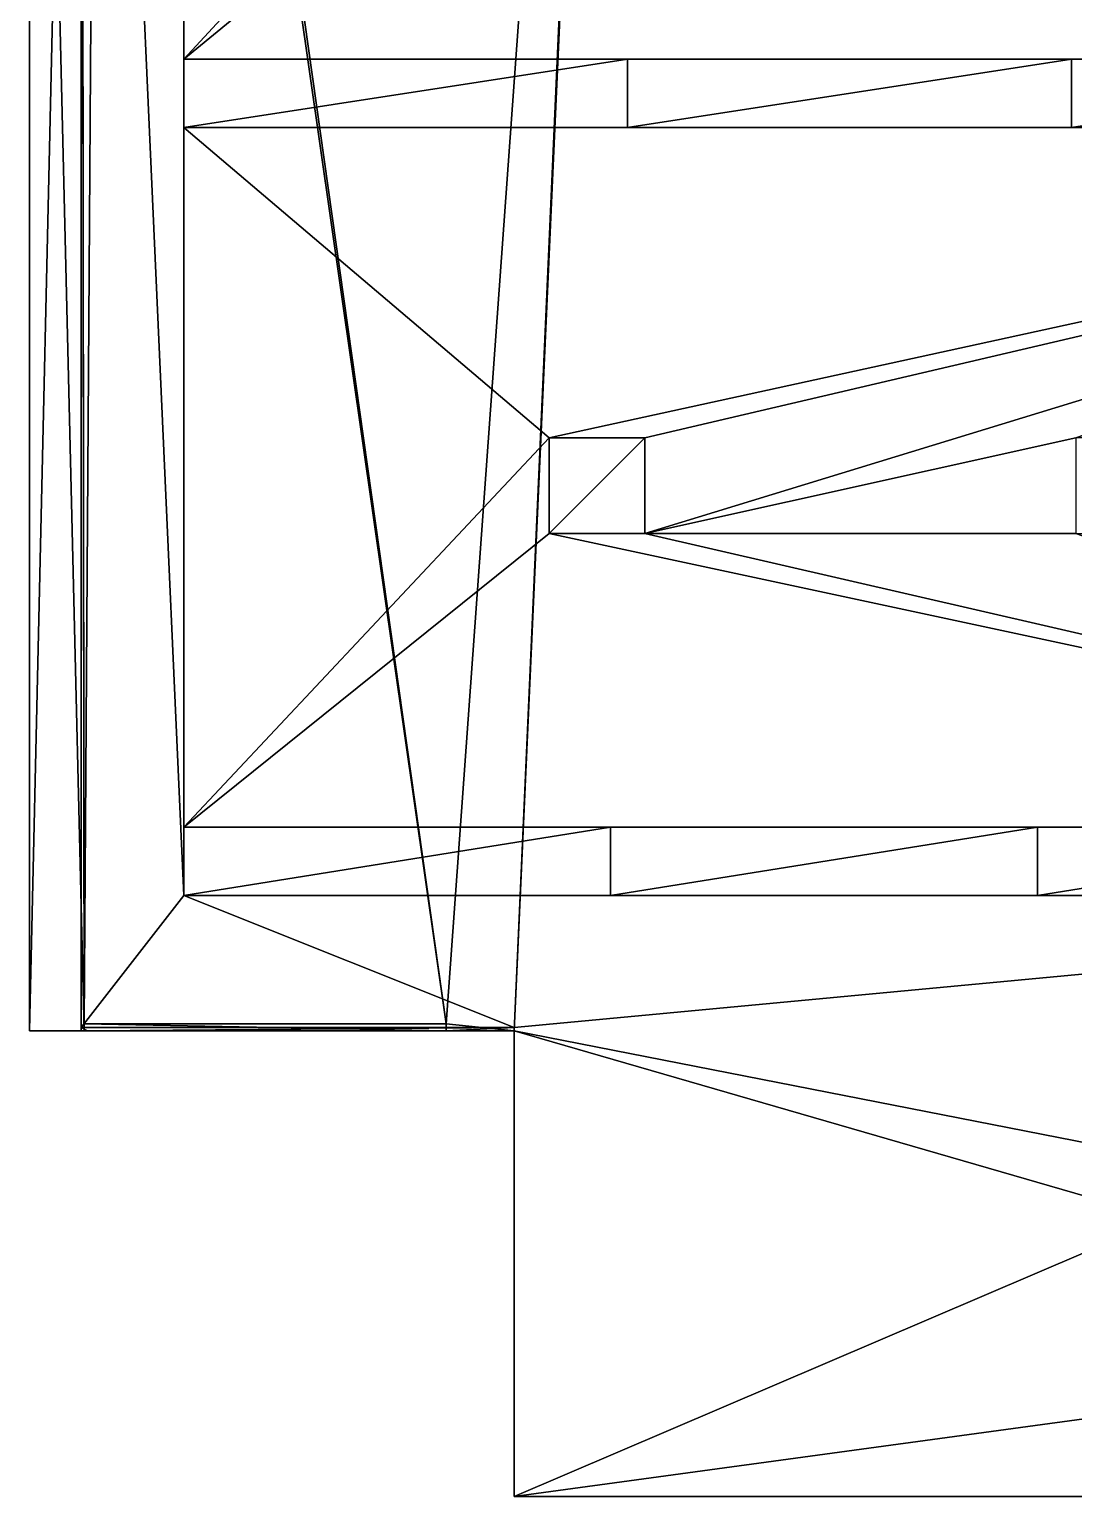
# Model space of a CAD drawing. Header units: millimetres. Extents: x -3036 to 3154, y -4255 to 4337.
# Drawn here: x -3036 to 22, y -4255 to 41 of the extents above; entities that cross this region are included whole.
import ezdxf

# ---------------------------------------------------------------- set-up
doc = ezdxf.new("R2010")
doc.units = ezdxf.units.MM
doc.header["$LTSCALE"] = 25.4
doc.layers.get('0').update_dxf_attribs({"color": 13, "true_color": 0xff5454})

msp = doc.modelspace()

# ---------------------------------------------------------------- linework, layer by layer
at = {"color": 0}
for p, q in [((-2884.5, 4189.4, 2988), (-2884.5, -2880.6, 2988)), ((-2884.5, 4189.4, 2988), (-2884.5, -2880.6, 2988)), ((-3036.5, 3785.4, 2500), (-3036.5, -2890.6, 2500)), ((-3036.5, 3785.4), (-3036.5, -2890.6)), ((-3036.5, 3785.4, 2500), (-3036.5, -2890.6, 2500)), ((-3036.5, 3785.4), (-3036.5, -2890.6)), ((-2884.5, 3785.4, 2500), (-2884.5, -2890.6, 2500)), ((-2884.5, 3785.4, 2500), (-2884.5, -2890.6, 2500)), ((-2584.3, -45.6, 2988), (2648.7, -45.6, 2988)), ((-2584.3, -45.6, 2888), (-1284.3, -45.6, 2888)), ((-2584.3, -45.6, 2988), (-2584.3, -45.6, 2888)), ((-2584.3, -45.6, 2888), (-1284.3, -45.6, 2888)), ((-2584.3, -245.6, 2888), (-2584.3, -45.6, 2888)), ((-2584.3, -245.6, 2988), (-2584.3, -45.6, 2988)), ((-2584.3, -45.6, 2988), (-2584.3, -45.6, 2888)), ((-2584.3, -245.6, 2888), (-2584.3, -45.6, 2888)), ((-2584.3, -45.6, 2988), (2648.7, -45.6, 2988)), ((-2584.3, -245.6, 2988), (-2584.3, -45.6, 2988)), ((-1284.3, -45.6, 2888), (15.7, -45.6, 2888)), ((-1284.3, -245.6, 2888), (-1284.3, -45.6, 2888)), ((-1284.3, -45.6, 2888), (15.7, -45.6, 2888)), ((-1284.3, -245.6, 2888), (-1284.3, -45.6, 2888)), ((15.7, -45.6, 2888), (1315.7, -45.6, 2888)), ((15.7, -45.6, 2888), (1315.7, -45.6, 2888)), ((15.7, -245.6, 2888), (15.7, -45.6, 2888)), ((15.7, -245.6, 2888), (15.7, -45.6, 2888)), ((-1284.3, -245.6, 2888), (-2584.3, -245.6, 2888)), ((-2584.3, -245.6, 2988), (-2584.3, -245.6, 2888)), ((2648.7, -245.6, 2988), (-2584.3, -245.6, 2988)), ((-2584.3, -245.6, 2988), (-2584.3, -245.6, 2888)), ((-1284.3, -245.6, 2888), (-2584.3, -245.6, 2888)), ((2648.7, -245.6, 2988), (-2584.3, -245.6, 2988)), ((15.7, -245.6, 2888), (-1284.3, -245.6, 2888)), ((15.7, -245.6, 2888), (-1284.3, -245.6, 2888)), ((1315.7, -245.6, 2888), (15.7, -245.6, 2888)), ((1315.7, -245.6, 2888), (15.7, -245.6, 2888)), ((-1234, -1155, 2988), (-1514, -1155, 2988)), ((-1514, -1155, 2988), (-1514, -1435, 2988)), ((-1514, -1155, 2863), (-1514, -1435, 2863)), ((-1234, -1155, 2863), (-1514, -1155, 2863)), ((-1514, -1155, 2988), (-1514, -1435, 2988)), ((-1514, -1155, 2988), (-1514, -1155, 2863)), ((-1514, -1155, 2863), (-1514, -1435, 2863)), ((-1234, -1155, 2988), (-1514, -1155, 2988)), ((-1234, -1155, 2863), (-1514, -1155, 2863)), ((-1514, -1155, 2988), (-1514, -1155, 2863)), ((-1234, -1435, 2988), (-1234, -1155, 2988)), ((-1234, -1435, 2863), (-1234, -1155, 2863)), ((-1234, -1155, 2988), (-1234, -1155, 2863)), ((-1234, -1435, 2988), (-1234, -1155, 2988)), ((-1234, -1435, 2863), (-1234, -1155, 2863)), ((-1234, -1155, 2988), (-1234, -1155, 2863)), ((-1514, -1435, 2988), (-1234, -1435, 2988)), ((-1514, -1435, 2863), (-1234, -1435, 2863)), ((-1514, -1435, 2988), (-1234, -1435, 2988)), ((-1514, -1435, 2988), (-1514, -1435, 2863)), ((-1514, -1435, 2863), (-1234, -1435, 2863)), ((-1514, -1435, 2988), (-1514, -1435, 2863)), ((-1234, -1435, 2988), (-1234, -1435, 2863)), ((-1234, -1435, 2988), (-1234, -1435, 2863)), ((-2584.3, -2494.6, 2988), (-2584.3, -2294.6, 2988)), ((-2584.3, -2294.6, 2988), (-2584.3, -2294.6, 2888)), ((-2584.3, -2494.6, 2888), (-2584.3, -2294.6, 2888)), ((-2584.3, -2294.6, 2988), (2498.7, -2294.6, 2988)), ((-2584.3, -2294.6, 2888), (-1334.3, -2294.6, 2888)), ((-2584.3, -2294.6, 2988), (-2584.3, -2294.6, 2888)), ((-2584.3, -2294.6, 2888), (-1334.3, -2294.6, 2888)), ((-2584.3, -2494.6, 2888), (-2584.3, -2294.6, 2888)), ((-2584.3, -2294.6, 2988), (2498.7, -2294.6, 2988)), ((-2584.3, -2494.6, 2988), (-2584.3, -2294.6, 2988)), ((-1334.3, -2294.6, 2888), (-84.3, -2294.6, 2888)), ((-1334.3, -2294.6, 2888), (-1334.3, -2494.6, 2888)), ((-1334.3, -2294.6, 2888), (-84.3, -2294.6, 2888)), ((-1334.3, -2294.6, 2888), (-1334.3, -2494.6, 2888)), ((-84.3, -2294.6, 2888), (1165.7, -2294.6, 2888)), ((-84.3, -2294.6, 2888), (1165.7, -2294.6, 2888)), ((-84.3, -2294.6, 2888), (-84.3, -2494.6, 2888)), ((-84.3, -2294.6, 2888), (-84.3, -2494.6, 2888)), ((2498.7, -2494.6, 2988), (-2584.3, -2494.6, 2988)), ((-2584.3, -2494.6, 2988), (-2584.3, -2494.6, 2888)), ((-1334.3, -2494.6, 2888), (-2584.3, -2494.6, 2888)), ((-2584.3, -2494.6, 2988), (-2584.3, -2494.6, 2888)), ((-1334.3, -2494.6, 2888), (-2584.3, -2494.6, 2888)), ((2498.7, -2494.6, 2988), (-2584.3, -2494.6, 2988)), ((-84.3, -2494.6, 2888), (-1334.3, -2494.6, 2888)), ((-84.3, -2494.6, 2888), (-1334.3, -2494.6, 2888)), ((1165.7, -2494.6, 2888), (-84.3, -2494.6, 2888)), ((1165.7, -2494.6, 2888), (-84.3, -2494.6, 2888)), ((-2875.5, -2890.6), (-2875.5, -2870.6)), ((-2875.5, -2870.6), (-1815.5, -2870.6)), ((-2875.5, -2870.6, 2020), (-1815.5, -2870.6, 2020)), ((-2875.5, -2890.6, 2020), (-2875.5, -2870.6, 2020)), ((-2875.5, -2870.6), (-1815.5, -2870.6)), ((-2875.5, -2870.6, 2020), (-1815.5, -2870.6, 2020)), ((-2875.5, -2890.6), (-2875.5, -2870.6)), ((-2875.5, -2890.6, 2020), (-2875.5, -2870.6, 2020)), ((-1815.5, -2870.6), (-1815.5, -2890.6)), ((-1815.5, -2870.6, 2020), (-1815.5, -2890.6, 2020)), ((-1815.5, -2870.6), (-1815.5, -2890.6)), ((-1815.5, -2870.6), (-1815.5, -2870.6, 2020)), ((-1815.5, -2870.6, 2020), (-1815.5, -2890.6, 2020)), ((-1815.5, -2870.6), (-1815.5, -2870.6, 2020)), ((-3036.5, -2890.6, 2500), (-2884.5, -2890.6, 2500)), ((-3036.5, -2890.6), (-3036.5, -2890.6, 2500)), ((-3036.5, -2890.6), (-2875.5, -2890.6)), ((-3036.5, -2890.6), (-2875.5, -2890.6)), ((-3036.5, -2890.6), (-3036.5, -2890.6, 2500)), ((-3036.5, -2890.6, 2500), (-2884.5, -2890.6, 2500)), ((-2884.5, -2890.6, 2500), (-2884.5, -2880.6, 2988)), ((-2884.5, -2880.6, 2988), (-1616.5, -2880.6, 2988)), ((-2884.5, -2880.6, 2988), (-1616.5, -2880.6, 2988)), ((-2884.5, -2890.6, 2500), (-2884.5, -2880.6, 2988)), ((-2866.5, -2890.6, 2500), (-2884.5, -2890.6, 2500)), ((-2875.5, -2890.6, 2020), (-2884.5, -2890.6, 2500)), ((-2875.5, -2890.6, 2020), (-2884.5, -2890.6, 2500)), ((-2866.5, -2890.6, 2500), (-2884.5, -2890.6, 2500)), ((-2875.5, -2890.6), (-2875.5, -2890.6, 2020)), ((-2875.5, -2890.6), (-2875.5, -2890.6, 2020)), ((-2866.5, -2890.6, 2500), (-1616.5, -2880.6, 2988)), ((-2866.5, -2890.6, 2500), (-1616.5, -2880.6, 2988)), ((-1815.5, -2890.6, 2020), (-2866.5, -2890.6, 2500)), ((-1815.5, -2890.6, 2020), (-2866.5, -2890.6, 2500)), ((-1815.5, -2890.6), (-1616.5, -2890.6)), ((-1815.5, -2890.6), (-1815.5, -2890.6, 2020)), ((-1815.5, -2890.6, 2020), (-1616.5, -2890.6)), ((-1815.5, -2890.6, 2020), (-1616.5, -2890.6)), ((-1815.5, -2890.6), (-1616.5, -2890.6)), ((-1815.5, -2890.6), (-1815.5, -2890.6, 2020)), ((-1616.5, -2890.6), (-1616.5, -2880.6, 2988)), ((-1616.5, -2880.6, 2988), (-1616.5, -4254.6, 2988)), ((-1616.5, -2880.6, 2988), (-1616.5, -4254.6, 2988)), ((-1616.5, -2890.6), (-1616.5, -2880.6, 2988)), ((-1616.5, -2890.6), (-1616.5, -4254.6)), ((-1616.5, -2890.6), (-1616.5, -4254.6)), ((-1616.5, -4254.6), (3093.5, -4254.6)), ((-1616.5, -4254.6), (3093.5, -4254.6)), ((-1616.5, -4254.6), (-1616.5, -4254.6, 2988)), ((-1616.5, -4254.6, 2988), (3093.5, -4254.6, 2988)), ((-1616.5, -4254.6), (-1616.5, -4254.6, 2988)), ((-1616.5, -4254.6, 2988), (3093.5, -4254.6, 2988))]:
    msp.add_line(p, q, dxfattribs=at)
at = {"color": 254, "true_color": 0xd8d6c6}
for p, q in [((-2875.5, -2870.6), (-2875.5, -2870.6, 2020)), ((-2875.5, -2870.6), (-2875.5, -2870.6, 2020)), ((-2875.5, -2890.6, 2020), (-1815.5, -2890.6, 2020)), ((-2875.5, -2890.6, 2020), (-1815.5, -2890.6, 2020)), ((-1815.5, -2890.6, 2020), (-1616.5, -2880.6, 2988)), ((-1815.5, -2890.6, 2020), (-1616.5, -2880.6, 2988))]:
    msp.add_line(p, q, dxfattribs=at)

# ---------------------------------------------------------------- meshes
at = {"color": 253, "true_color": 0xb2ab89}
mesh = msp.add_polyface(dxfattribs=at)
corners = [(-1616.5, -2890.6), (-1815.5, -2870.6), (-1815.5, -2890.6), (3093.5, -4254.6), (-1616.5, -4254.6), (2488.5, -3694.6), (-1297.5, 4189.4), (-769.5, 4189.4), (-769.5, 4307.4), (757.5, 4189.4), (1260.5, 4189.4), (1260.5, 4307.4), (2563.5, -3694.6), (3093.5, -3694.6), (3131.5, -1694.6), (2803.5, 4189.4), (2518.5, -1694.6), (2868.5, 3815.4), (3153.5, 3811.4), (2868.5, 4189.4), (2803.5, 4307.4), (757.5, 4307.4), (-2875.5, -2890.6), (-3036.5, 3785.4), (-3036.5, -2890.6), (-2884.5, 3785.4), (-2884.5, 4189.4), (-2875.5, -2870.6), (-2829.5, 4189.4), (-2829.5, 4307.4), (-1297.5, 4307.4)]
mesh.append_faces([[corners[k] for k in face] for face in [(0, 1, 2), (3, 0, 4), (12, 3, 13), (17, 14, 18), (22, 23, 24)]], dxfattribs={"vtx0": -1, "color": 253})
mesh.append_faces([[corners[k] for k in face] for face in [(6, 5, 7), (7, 5, 8), (9, 5, 10), (10, 5, 11), (5, 3, 12), (14, 15, 16), (11, 16, 20), (16, 11, 5), (20, 16, 15), (23, 22, 25), (25, 22, 26), (26, 27, 28), (28, 1, 29), (29, 1, 30), (30, 0, 6)]], dxfattribs={"vtx0": -1, "vtx1": -1, "color": 253})
mesh.append_faces([[corners[k] for k in face] for face in [(0, 3, 5), (0, 5, 6), (8, 5, 9), (15, 14, 17), (30, 1, 0)]], dxfattribs={"vtx0": -1, "vtx1": -1, "vtx2": -1, "color": 253})
mesh.append_faces([[corners[k] for k in face] for face in [(26, 22, 27), (28, 27, 1)]], dxfattribs={"vtx0": -1, "vtx2": -1, "color": 253})
mesh.append_faces([[corners[k] for k in face] for face in [(19, 15, 17), (21, 8, 9)]], dxfattribs={"vtx1": -1, "color": 253})
at = {"color": 252, "true_color": 0x8e8d82}
mesh = msp.add_polyface(dxfattribs=at)
corners = [(-2884.5, 4189.4), (-2884.5, 3785.4, 2500), (-2884.5, 3785.4), (-2884.5, -2880.6, 2988), (-2884.5, -2890.6, 2500), (-2884.5, 4189.4, 2988)]
mesh.append_faces([[corners[k] for k in face] for face in [(0, 1, 2), (1, 3, 4)]], dxfattribs={"vtx0": -1, "color": 252})
mesh.append_faces([[corners[k] for k in face] for face in [(3, 1, 5), (5, 1, 0)]], dxfattribs={"vtx0": -1, "vtx1": -1, "color": 252})
at = {"color": 254, "true_color": 0xe2e2e2}
mesh = msp.add_polyface(dxfattribs=at)
corners = [(-2584.3, 2003.4, 2988), (-1514, 1112, 2988), (-2584.3, -45.6, 2988), (2648.7, 2003.4, 2988), (-1234, 1112, 2988), (-1234, 832, 2988), (28, 1112, 2988), (308, 1112, 2988), (308, 832, 2988), (1576, 1112, 2988), (1856, 1112, 2988), (1856, 832, 2988), (-2584.3, -2294.6, 2988), (-1514, -1435, 2988), (2498.7, -2294.6, 2988), (-1514, -1155, 2988), (-1234, -1435, 2988), (28, -1435, 2988), (28, -1155, 2988), (308, -1435, 2988), (1576, -1435, 2988), (1576, -1155, 2988), (1856, -1435, 2988), (2868.5, 4189.4, 2988), (-2584.3, 2203.4, 2988), (-2884.5, 4189.4, 2988), (2648.7, 2203.4, 2988), (2648.7, -45.6, 2988), (2648.7, -245.6, 2988), (-2584.3, -245.6, 2988), (-1234, -1155, 2988), (308, -1155, 2988), (1856, -1155, 2988), (2518.5, -1694.6, 2988), (2498.7, -2494.6, 2988), (3131.5, -1694.6, 2988), (2868.5, 3815.4, 2988), (3153.5, 3811.4, 2988), (-1514, 832, 2988), (28, 832, 2988), (1576, 832, 2988), (-2884.5, -2880.6, 2988), (-2584.3, -2494.6, 2988), (-1616.5, -2880.6, 2988), (-1616.5, -4254.6, 2988), (2488.5, -3694.6, 2988), (3093.5, -4254.6, 2988), (3093.5, -3694.6, 2988)]
mesh.append_faces([[corners[k] for k in face] for face in [(35, 36, 37), (46, 45, 47)]], dxfattribs={"vtx0": -1, "color": 254})
mesh.append_faces([[corners[k] for k in face] for face in [(1, 3, 4), (4, 3, 5), (6, 3, 7), (7, 3, 8), (9, 3, 10), (10, 3, 11), (12, 13, 14), (13, 12, 15), (17, 16, 18), (20, 19, 21), (23, 24, 25), (24, 23, 26), (26, 23, 3), (27, 23, 28), (15, 28, 30), (30, 28, 16), (18, 28, 31), (31, 28, 19), (21, 28, 32), (32, 28, 22), (14, 33, 34), (33, 28, 35), (36, 28, 23), (2, 38, 27), (38, 2, 1), (39, 5, 6), (40, 8, 9), (41, 42, 43), (42, 29, 12), (43, 34, 44), (45, 34, 33)]], dxfattribs={"vtx0": -1, "vtx1": -1, "color": 254})
mesh.append_faces([[corners[k] for k in face] for face in [(0, 1, 2), (5, 3, 6), (8, 3, 9), (14, 16, 17), (14, 19, 20), (3, 23, 27), (29, 15, 12), (16, 28, 18), (19, 28, 21), (22, 28, 33), (22, 33, 14), (35, 28, 36), (27, 5, 39), (27, 8, 40), (27, 11, 3), (42, 25, 24), (42, 0, 2), (44, 34, 45)]], dxfattribs={"vtx0": -1, "vtx1": -1, "vtx2": -1, "color": 254})
mesh.append_faces([[corners[k] for k in face] for face in [(1, 0, 3), (14, 13, 16), (14, 17, 19), (14, 20, 22), (15, 29, 28), (27, 38, 5), (27, 39, 8), (27, 40, 11), (42, 41, 25), (42, 24, 0), (42, 2, 29), (43, 42, 34), (45, 46, 44)]], dxfattribs={"vtx0": -1, "vtx2": -1, "color": 254})
at = {"color": 252, "true_color": 0x8e8d82}
mesh = msp.add_polyface(dxfattribs=at)
corners = [(-2884.5, 3785.4, 2500), (-3036.5, -2890.6, 2500), (-3036.5, 3785.4, 2500), (-2884.5, -2890.6, 2500)]
mesh.append_faces([[corners[k] for k in face] for face in [(0, 1, 2), (1, 0, 3)]], dxfattribs={"vtx0": -1, "color": 252})
at = {"color": 254, "true_color": 0xd8d6c6}
mesh = msp.add_polyface(dxfattribs=at)
corners = [(-3036.5, 3785.4), (-3036.5, -2890.6, 2500), (-3036.5, -2890.6), (-3036.5, 3785.4, 2500)]
mesh.append_faces([[corners[k] for k in face] for face in [(0, 1, 2), (1, 0, 3)]], dxfattribs={"vtx0": -1, "color": 254})
at = {"color": 254, "true_color": 0xe2e2e2}
mesh = msp.add_polyface(dxfattribs=at)
corners = [(-2584.3, -45.6, 2988), (-1284.3, -45.6, 2888), (-2584.3, -45.6, 2888), (15.7, -45.6, 2888), (1315.7, -45.6, 2888), (2648.7, -45.6, 2888), (2648.7, -45.6, 2988)]
mesh.append_faces([[corners[k] for k in face] for face in [(0, 1, 2), (5, 0, 6)]], dxfattribs={"vtx0": -1, "color": 254})
mesh.append_faces([[corners[k] for k in face] for face in [(1, 0, 3), (3, 0, 4), (4, 0, 5)]], dxfattribs={"vtx0": -1, "vtx1": -1, "color": 254})
mesh = msp.add_polyface(dxfattribs=at)
corners = [(-1284.3, -45.6, 2888), (-2584.3, -245.6, 2888), (-2584.3, -45.6, 2888), (-1284.3, -245.6, 2888)]
mesh.append_faces([[corners[k] for k in face] for face in [(0, 1, 2), (1, 0, 3)]], dxfattribs={"vtx0": -1, "color": 254})
at = {"color": 252, "true_color": 0x8e8d82}
mesh = msp.add_polyface(dxfattribs=at)
corners = [(-2584.3, -45.6, 2988), (-2584.3, -245.6, 2888), (-2584.3, -245.6, 2988), (-2584.3, -45.6, 2888)]
mesh.append_faces([[corners[k] for k in face] for face in [(0, 1, 2), (1, 0, 3)]], dxfattribs={"vtx0": -1, "color": 252})
at = {"color": 254, "true_color": 0xe2e2e2}
mesh = msp.add_polyface(dxfattribs=at)
corners = [(15.7, -45.6, 2888), (-1284.3, -245.6, 2888), (-1284.3, -45.6, 2888), (15.7, -245.6, 2888)]
mesh.append_faces([[corners[k] for k in face] for face in [(0, 1, 2), (1, 0, 3)]], dxfattribs={"vtx0": -1, "color": 254})
mesh = msp.add_polyface(dxfattribs=at)
corners = [(1315.7, -45.6, 2888), (15.7, -245.6, 2888), (15.7, -45.6, 2888), (1315.7, -245.6, 2888)]
mesh.append_faces([[corners[k] for k in face] for face in [(0, 1, 2), (1, 0, 3)]], dxfattribs={"vtx0": -1, "color": 254})
mesh = msp.add_polyface(dxfattribs=at)
corners = [(2648.7, -245.6, 2988), (1315.7, -245.6, 2888), (2648.7, -245.6, 2888), (15.7, -245.6, 2888), (-1284.3, -245.6, 2888), (-2584.3, -245.6, 2888), (-2584.3, -245.6, 2988)]
mesh.append_faces([[corners[k] for k in face] for face in [(0, 1, 2), (5, 0, 6)]], dxfattribs={"vtx0": -1, "color": 254})
mesh.append_faces([[corners[k] for k in face] for face in [(1, 0, 3), (3, 0, 4), (4, 0, 5)]], dxfattribs={"vtx0": -1, "vtx1": -1, "color": 254})
mesh = msp.add_polyface(dxfattribs=at)
corners = [(-1234, -1155, 2863), (-1514, -1435, 2863), (-1514, -1155, 2863), (-1234, -1435, 2863)]
mesh.append_faces([[corners[k] for k in face] for face in [(0, 1, 2), (1, 0, 3)]], dxfattribs={"vtx0": -1, "color": 254})
mesh = msp.add_polyface(dxfattribs=at)
corners = [(-1514, -1155, 2988), (-1514, -1435, 2863), (-1514, -1435, 2988), (-1514, -1155, 2863)]
mesh.append_faces([[corners[k] for k in face] for face in [(0, 1, 2), (1, 0, 3)]], dxfattribs={"vtx0": -1, "color": 254})
mesh = msp.add_polyface(dxfattribs=at)
corners = [(-1514, -1155, 2988), (-1234, -1155, 2863), (-1514, -1155, 2863), (-1234, -1155, 2988)]
mesh.append_faces([[corners[k] for k in face] for face in [(0, 1, 2), (1, 0, 3)]], dxfattribs={"vtx0": -1, "color": 254})
mesh = msp.add_polyface(dxfattribs=at)
corners = [(-1234, -1155, 2863), (-1234, -1435, 2988), (-1234, -1435, 2863), (-1234, -1155, 2988)]
mesh.append_faces([[corners[k] for k in face] for face in [(0, 1, 2), (1, 0, 3)]], dxfattribs={"vtx0": -1, "color": 254})
mesh = msp.add_polyface(dxfattribs=at)
corners = [(-1234, -1435, 2988), (-1514, -1435, 2863), (-1234, -1435, 2863), (-1514, -1435, 2988)]
mesh.append_faces([[corners[k] for k in face] for face in [(0, 1, 2), (1, 0, 3)]], dxfattribs={"vtx0": -1, "color": 254})
at = {"color": 252, "true_color": 0x8e8d82}
mesh = msp.add_polyface(dxfattribs=at)
corners = [(-2584.3, -2294.6, 2988), (-2584.3, -2494.6, 2888), (-2584.3, -2494.6, 2988), (-2584.3, -2294.6, 2888)]
mesh.append_faces([[corners[k] for k in face] for face in [(0, 1, 2), (1, 0, 3)]], dxfattribs={"vtx0": -1, "color": 252})
at = {"color": 254, "true_color": 0xe2e2e2}
mesh = msp.add_polyface(dxfattribs=at)
corners = [(-2584.3, -2294.6, 2988), (-1334.3, -2294.6, 2888), (-2584.3, -2294.6, 2888), (-84.3, -2294.6, 2888), (1165.7, -2294.6, 2888), (2498.7, -2294.6, 2888), (2498.7, -2294.6, 2988)]
mesh.append_faces([[corners[k] for k in face] for face in [(0, 1, 2), (5, 0, 6)]], dxfattribs={"vtx0": -1, "color": 254})
mesh.append_faces([[corners[k] for k in face] for face in [(1, 0, 3), (3, 0, 4), (4, 0, 5)]], dxfattribs={"vtx0": -1, "vtx1": -1, "color": 254})
mesh = msp.add_polyface(dxfattribs=at)
corners = [(-1334.3, -2294.6, 2888), (-2584.3, -2494.6, 2888), (-2584.3, -2294.6, 2888), (-1334.3, -2494.6, 2888)]
mesh.append_faces([[corners[k] for k in face] for face in [(0, 1, 2), (1, 0, 3)]], dxfattribs={"vtx0": -1, "color": 254})
mesh = msp.add_polyface(dxfattribs=at)
corners = [(-84.3, -2294.6, 2888), (-1334.3, -2494.6, 2888), (-1334.3, -2294.6, 2888), (-84.3, -2494.6, 2888)]
mesh.append_faces([[corners[k] for k in face] for face in [(0, 1, 2), (1, 0, 3)]], dxfattribs={"vtx0": -1, "color": 254})
mesh = msp.add_polyface(dxfattribs=at)
corners = [(1165.7, -2294.6, 2888), (-84.3, -2494.6, 2888), (-84.3, -2294.6, 2888), (1165.7, -2494.6, 2888)]
mesh.append_faces([[corners[k] for k in face] for face in [(0, 1, 2), (1, 0, 3)]], dxfattribs={"vtx0": -1, "color": 254})
mesh = msp.add_polyface(dxfattribs=at)
corners = [(2498.7, -2494.6, 2988), (1165.7, -2494.6, 2888), (2498.7, -2494.6, 2888), (-84.3, -2494.6, 2888), (-1334.3, -2494.6, 2888), (-2584.3, -2494.6, 2888), (-2584.3, -2494.6, 2988)]
mesh.append_faces([[corners[k] for k in face] for face in [(0, 1, 2), (5, 0, 6)]], dxfattribs={"vtx0": -1, "color": 254})
mesh.append_faces([[corners[k] for k in face] for face in [(1, 0, 3), (3, 0, 4), (4, 0, 5)]], dxfattribs={"vtx0": -1, "vtx1": -1, "color": 254})
at = {"color": 254, "true_color": 0xd8d6c6}
mesh = msp.add_polyface(dxfattribs=at)
corners = [(-1815.5, -2890.6, 2020), (-2875.5, -2870.6, 2020), (-2875.5, -2890.6, 2020), (-1815.5, -2870.6, 2020)]
mesh.append_faces([[corners[k] for k in face] for face in [(0, 1, 2), (1, 0, 3)]], dxfattribs={"vtx0": -1, "color": 254})
mesh = msp.add_polyface(dxfattribs=at)
corners = [(-2875.5, -2870.6, 2020), (-1815.5, -2870.6), (-2875.5, -2870.6), (-1815.5, -2870.6, 2020)]
mesh.append_faces([[corners[k] for k in face] for face in [(0, 1, 2), (1, 0, 3)]], dxfattribs={"vtx0": -1, "color": 254})
mesh = msp.add_polyface(dxfattribs=at)
corners = [(-2875.5, -2870.6, 2020), (-2875.5, -2890.6), (-2875.5, -2890.6, 2020), (-2875.5, -2870.6)]
mesh.append_faces([[corners[k] for k in face] for face in [(0, 1, 2), (1, 0, 3)]], dxfattribs={"vtx0": -1, "color": 254})
mesh = msp.add_polyface(dxfattribs=at)
corners = [(-1815.5, -2870.6), (-1815.5, -2890.6, 2020), (-1815.5, -2890.6), (-1815.5, -2870.6, 2020)]
mesh.append_faces([[corners[k] for k in face] for face in [(0, 1, 2), (1, 0, 3)]], dxfattribs={"vtx0": -1, "color": 254})
mesh = msp.add_polyface(dxfattribs=at)
corners = [(-3036.5, -2890.6, 2500), (-2875.5, -2890.6), (-3036.5, -2890.6), (-2875.5, -2890.6, 2020), (-2884.5, -2890.6, 2500)]
mesh.append_faces([[corners[k] for k in face] for face in [(0, 1, 2), (3, 0, 4)]], dxfattribs={"vtx0": -1, "color": 254})
mesh.append_faces([[corners[k] for k in face] for face in [(1, 0, 3)]], dxfattribs={"vtx0": -1, "vtx1": -1, "color": 254})
mesh = msp.add_polyface(dxfattribs=at)
corners = [(-2884.5, -2880.6, 2988), (-2866.5, -2890.6, 2500), (-2884.5, -2890.6, 2500), (-1616.5, -2880.6, 2988)]
mesh.append_faces([[corners[k] for k in face] for face in [(0, 1, 2), (1, 0, 3)]], dxfattribs={"vtx0": -1, "color": 254})
mesh = msp.add_polyface(dxfattribs=at)
corners = [(-2884.5, -2890.6, 2500), (-1815.5, -2890.6, 2020), (-2875.5, -2890.6, 2020), (-2866.5, -2890.6, 2500)]
mesh.append_faces([[corners[k] for k in face] for face in [(0, 1, 2), (1, 0, 3)]], dxfattribs={"vtx0": -1, "color": 254})
mesh = msp.add_polyface(dxfattribs=at)
corners = [(-1616.5, -2880.6, 2988), (-1815.5, -2890.6, 2020), (-2866.5, -2890.6, 2500)]
mesh.append_faces([[corners[k] for k in face] for face in [(0, 1, 2)]], dxfattribs={"color": 254})
mesh = msp.add_polyface(dxfattribs=at)
corners = [(-1616.5, -2880.6, 2988), (-1616.5, -2890.6), (-1815.5, -2890.6, 2020)]
mesh.append_faces([[corners[k] for k in face] for face in [(0, 1, 2)]], dxfattribs={"color": 254})
mesh = msp.add_polyface(dxfattribs=at)
corners = [(-1815.5, -2890.6, 2020), (-1616.5, -2890.6), (-1815.5, -2890.6)]
mesh.append_faces([[corners[k] for k in face] for face in [(0, 1, 2)]], dxfattribs={"color": 254})
at = {"color": 252, "true_color": 0x8e8d82}
mesh = msp.add_polyface(dxfattribs=at)
corners = [(-1616.5, -2890.6), (-1616.5, -4254.6, 2988), (-1616.5, -4254.6), (-1616.5, -2880.6, 2988)]
mesh.append_faces([[corners[k] for k in face] for face in [(0, 1, 2), (1, 0, 3)]], dxfattribs={"vtx0": -1, "color": 252})
at = {"color": 254, "true_color": 0xd8d6c6}
mesh = msp.add_polyface(dxfattribs=at)
corners = [(-1616.5, -4254.6, 2988), (3093.5, -4254.6), (-1616.5, -4254.6), (2901.5, -4254.6, 578), (2901.5, -4254.6, 1111), (3093.5, -4254.6, 1111), (3093.5, -4254.6, 2988), (3093.5, -4254.6, 578)]
mesh.append_faces([[corners[k] for k in face] for face in [(0, 1, 2), (5, 0, 6)]], dxfattribs={"vtx0": -1, "color": 254})
mesh.append_faces([[corners[k] for k in face] for face in [(3, 0, 4), (4, 0, 5)]], dxfattribs={"vtx0": -1, "vtx1": -1, "color": 254})
mesh.append_faces([[corners[k] for k in face] for face in [(1, 0, 3)]], dxfattribs={"vtx0": -1, "vtx1": -1, "vtx2": -1, "color": 254})
mesh.append_faces([[corners[k] for k in face] for face in [(7, 1, 3)]], dxfattribs={"vtx1": -1, "color": 254})

doc.saveas('drawing.dxf')
